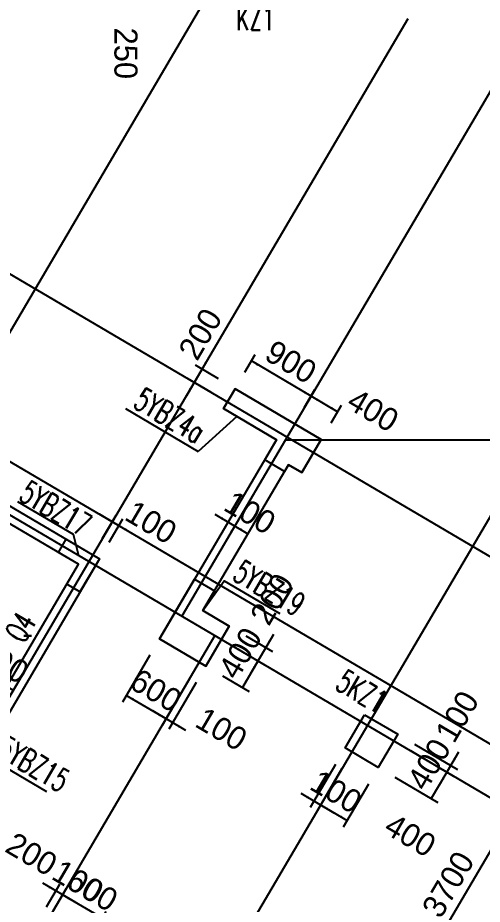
# Model space of a CAD drawing. Extents: x 387171 to 699106, y 11966 to 245688.
# Drawn here: x 514222 to 520263, y 173051 to 184575 of the extents above; entities that cross this region are included whole.
import ezdxf

# ---------------------------------------------------------------- set-up
doc = ezdxf.new("R2010")
doc.units = 0
doc.header["$LTSCALE"] = 100
doc.header["$MEASUREMENT"] = 0
for name, color, linetype in [('b边缘构件', 235, 'Continuous'), ('colu-主楼', 7, 'Continuous'), ('DIM', 3, 'Continuous'), ('DOTE', 253, 'Continuous'), ('NUM', 7, 'Continuous'), ('wall-主楼', 2, 'Continuous'), ('Y阴影', 254, 'Continuous'), ('剪力墙身标注', 7, 'Continuous'), ('小尺寸', 4, 'Continuous'), ('边缘构件标注', 1, 'Continuous')]:
    doc.layers.add(name, color=color, linetype=linetype)
doc.styles.get("Standard").update_dxf_attribs({"font": 'standard'})
doc.styles.add('tk', font='tk')
doc.dimstyles.get("Standard").update_dxf_attribs({"dimtxt": 300, "dimasz": 100, "dimexe": 100, "dimexo": 250, "dimgap": 100, "dimtad": 0, "dimtoh": 1, "dimdec": 0, "dimdsep": 46, "dimcen": 0.09, "dimclrt": 7, "dimadec": 0, "dimazin": 0, "dimtfac": 1, "dimtdec": 4, "dimtofl": 0, "dimtmove": 0, "dimatfit": 3, "dimfxl": 1, "dimtolj": 1, "dimtzin": 0, "dimarcsym": 0})

# ---------------------------------------------------------------- blocks, each defined once
blk = doc.blocks.new('*D161')
at = {"layer": '小尺寸', "color": 0, "linetype": 'ByBlock', "lineweight": -2}
for p, q in [((519380, 175134), (519940, 174804)), ((519329, 175048), (519889, 174718)), ((519955, 175028), (519702, 174597))]:
    blk.add_line(p, q, dxfattribs=at)
for points in [[(519854, 174855), (519890, 174950), (519919, 174933)], [(519803, 174769), (519767, 174674), (519738, 174691)]]:
    blk.add_solid(points, dxfattribs=at)
at = {"layer": '小尺寸', "color": 7, "linetype": 'Continuous', "lineweight": -2, "insert": (519937, 175491), "char_height": 300, "width": 476.67, "attachment_point": 5, "rotation": 59.5454, "style": 'tk'}
blk.add_mtext('100', dxfattribs=at)
blk = doc.blocks.new('*D54')
at = {"layer": '小尺寸', "color": 0, "linetype": 'ByBlock', "lineweight": -2}
for p, q in [((519329, 175048), (519889, 174718)), ((519803, 174769), (519600, 174424)), ((519126, 174703), (519686, 174373))]:
    blk.add_line(p, q, dxfattribs=at)
for points in [[(519803, 174769), (519767, 174674), (519738, 174691)], [(519600, 174424), (519637, 174519), (519665, 174502)]]:
    blk.add_solid(points, dxfattribs=at)
at = {"layer": '小尺寸', "color": 7, "linetype": 'Continuous', "lineweight": -2, "insert": (519572, 174870), "char_height": 300, "width": 576.67, "attachment_point": 5, "rotation": 59.5454, "style": 'tk'}
blk.add_mtext('400', dxfattribs=at)
blk = doc.blocks.new('*D4547')
at = {"layer": '小尺寸', "color": 0, "linetype": 'ByBlock', "lineweight": -2}
for p, q in [((518353, 174868), (518023, 174307)), ((518439, 174817), (518110, 174257)), ((517902, 174495), (518333, 174241))]:
    blk.add_line(p, q, dxfattribs=at)
for points in [[(518074, 174393), (517980, 174430), (517996, 174458)], [(518160, 174343), (518255, 174306), (518238, 174278)]]:
    blk.add_solid(points, dxfattribs=at)
at = {"layer": '小尺寸', "color": 7, "linetype": 'Continuous', "lineweight": -2, "insert": (518362, 174514), "char_height": 300, "width": 476.67, "attachment_point": 5, "rotation": 329.5454, "style": 'tk'}
blk.add_mtext('100', dxfattribs=at)
blk = doc.blocks.new('*D710')
at = {"layer": '小尺寸', "color": 0, "linetype": 'ByBlock', "lineweight": -2}
for p, q in [((518439, 174817), (518110, 174257)), ((518784, 174614), (518454, 174054)), ((518160, 174343), (518505, 174140))]:
    blk.add_line(p, q, dxfattribs=at)
for points in [[(518160, 174343), (518255, 174306), (518238, 174278)], [(518505, 174140), (518411, 174176), (518427, 174205)]]:
    blk.add_solid(points, dxfattribs=at)
at = {"layer": '小尺寸', "color": 7, "linetype": 'Continuous', "lineweight": -2, "insert": (519327, 173947), "char_height": 300, "width": 576.67, "attachment_point": 5, "rotation": 329.5454, "style": 'tk'}
blk.add_mtext('400', dxfattribs=at)
blk = doc.blocks.new('*D4639')
at = {"layer": '小尺寸', "color": 0, "linetype": 'ByBlock', "lineweight": -2}
for p, q in [((515280, 178125), (515711, 177871)), ((515325, 177808), (515503, 178109)), ((515412, 177757), (515589, 178059))]:
    blk.add_line(p, q, dxfattribs=at)
for points in [[(515452, 178023), (515358, 178059), (515374, 178088)], [(515538, 177972), (515633, 177936), (515616, 177907)]]:
    blk.add_solid(points, dxfattribs=at)
at = {"layer": '小尺寸', "color": 7, "linetype": 'Continuous', "lineweight": -2, "insert": (515957, 178016), "char_height": 300, "width": 476.67, "attachment_point": 5, "rotation": 329.5454, "style": 'tk'}
blk.add_mtext('100', dxfattribs=at)
blk = doc.blocks.new('*D1647')
at = {"layer": '小尺寸', "color": 0, "linetype": 'ByBlock', "lineweight": -2}
for p, q in [((513541, 175957), (513697, 176222)), ((513647, 176136), (514164, 175832)), ((514058, 175653), (514214, 175918))]:
    blk.add_line(p, q, dxfattribs=at)
for points in [[(513647, 176136), (513741, 176100), (513724, 176071)], [(514164, 175832), (514069, 175868), (514086, 175897)]]:
    blk.add_solid(points, dxfattribs=at)
at = {"layer": '小尺寸', "color": 7, "linetype": 'Continuous', "lineweight": -2, "insert": (514032, 176200), "char_height": 300, "width": 556.67, "attachment_point": 5, "rotation": 329.5454, "style": 'tk'}
blk.add_mtext('600', dxfattribs=at)
blk = doc.blocks.new('*D1393')
at = {"layer": '小尺寸', "color": 0, "linetype": 'ByBlock', "lineweight": -2}
for p, q in [((517952, 179512), (518087, 179743)), ((518381, 179454), (518037, 179656)), ((518296, 179309), (518432, 179540))]:
    blk.add_line(p, q, dxfattribs=at)
for points in [[(518037, 179656), (518131, 179620), (518114, 179591)], [(518381, 179454), (518287, 179490), (518304, 179519)]]:
    blk.add_solid(points, dxfattribs=at)
at = {"layer": '小尺寸', "color": 7, "linetype": 'Continuous', "lineweight": -2, "insert": (518843, 179472), "char_height": 300, "width": 576.67, "attachment_point": 5, "rotation": 329.5454, "style": 'tk'}
blk.add_mtext('400', dxfattribs=at)
blk = doc.blocks.new('*D1277')
at = {"layer": '小尺寸', "color": 0, "linetype": 'ByBlock', "lineweight": -2}
for p, q in [((517176, 179968), (517311, 180199)), ((518037, 179656), (517261, 180113)), ((517952, 179512), (518087, 179743))]:
    blk.add_line(p, q, dxfattribs=at)
for points in [[(517261, 180113), (517355, 180076), (517338, 180047)], [(518037, 179656), (517942, 179693), (517959, 179721)]]:
    blk.add_solid(points, dxfattribs=at)
at = {"layer": '小尺寸', "color": 7, "linetype": 'Continuous', "lineweight": -2, "insert": (517775, 180100), "char_height": 300, "width": 556.67, "attachment_point": 5, "rotation": 329.5454, "style": 'tk'}
blk.add_mtext('900', dxfattribs=at)
blk = doc.blocks.new('*D2175')
at = {"layer": '小尺寸', "color": 0, "linetype": 'ByBlock', "lineweight": -2}
for p, q in [((517549, 176559), (517245, 176041)), ((517189, 176538), (517534, 176335)), ((517088, 176366), (517432, 176163))]:
    blk.add_line(p, q, dxfattribs=at)
for points in [[(517448, 176386), (517484, 176481), (517513, 176464)], [(517346, 176213), (517310, 176119), (517281, 176136)]]:
    blk.add_solid(points, dxfattribs=at)
at = {"layer": '小尺寸', "color": 7, "linetype": 'Continuous', "lineweight": -2, "insert": (517529, 177017), "char_height": 300, "width": 566.67, "attachment_point": 5, "rotation": 59.5454, "style": 'tk'}
blk.add_mtext('200', dxfattribs=at)
blk = doc.blocks.new('*D1793')
at = {"layer": '小尺寸', "color": 0, "linetype": 'ByBlock', "lineweight": -2}
for p, q in [((517088, 176366), (517432, 176163)), ((517346, 176213), (517143, 175869)), ((516885, 176021), (517230, 175818))]:
    blk.add_line(p, q, dxfattribs=at)
for points in [[(517346, 176213), (517310, 176119), (517281, 176136)], [(517143, 175869), (517180, 175963), (517209, 175946)]]:
    blk.add_solid(points, dxfattribs=at)
at = {"layer": '小尺寸', "color": 7, "linetype": 'Continuous', "lineweight": -2, "insert": (517116, 176315), "char_height": 300, "width": 576.67, "attachment_point": 5, "rotation": 59.5454, "style": 'tk'}
blk.add_mtext('400', dxfattribs=at)
blk = doc.blocks.new('*D2724')
at = {"layer": '小尺寸', "color": 0, "linetype": 'ByBlock', "lineweight": -2}
for p, q in [((516456, 175983), (516100, 175376)), ((516543, 175932), (516186, 175325)), ((516409, 175310), (515978, 175564))]:
    blk.add_line(p, q, dxfattribs=at)
for points in [[(516151, 175462), (516056, 175499), (516073, 175527)], [(516237, 175412), (516331, 175375), (516314, 175347)]]:
    blk.add_solid(points, dxfattribs=at)
at = {"layer": '小尺寸', "color": 7, "linetype": 'Continuous', "lineweight": -2, "insert": (516872, 175328), "char_height": 300, "width": 476.67, "attachment_point": 5, "rotation": 329.5454, "style": 'tk'}
blk.add_mtext('100', dxfattribs=at)
blk = doc.blocks.new('*D2595')
at = {"layer": '小尺寸', "color": 0, "linetype": 'ByBlock', "lineweight": -2}
for p, q in [((515939, 176287), (515583, 175680)), ((516456, 175983), (516100, 175376)), ((516151, 175462), (515633, 175766))]:
    blk.add_line(p, q, dxfattribs=at)
for points in [[(515633, 175766), (515728, 175730), (515711, 175701)], [(516151, 175462), (516056, 175499), (516073, 175527)]]:
    blk.add_solid(points, dxfattribs=at)
at = {"layer": '小尺寸', "color": 7, "linetype": 'Continuous', "lineweight": -2, "insert": (516019, 175830), "char_height": 300, "width": 556.67, "attachment_point": 5, "rotation": 329.5454, "style": 'tk'}
blk.add_mtext('600', dxfattribs=at)
blk = doc.blocks.new('*D3670')
at = {"layer": '小尺寸', "color": 0, "linetype": 'ByBlock', "lineweight": -2}
for p, q in [((521357, 174551), (520887, 174828)), ((520973, 174777), (519098, 171587)), ((519482, 171362), (519012, 171638))]:
    blk.add_line(p, q, dxfattribs=at)
for points in [[(520973, 174777), (520937, 174682), (520908, 174699)], [(519098, 171587), (519134, 171682), (519163, 171665)]]:
    blk.add_solid(points, dxfattribs=at)
at = {"layer": '小尺寸', "color": 7, "linetype": 'Continuous', "lineweight": -2, "insert": (519820, 173309), "char_height": 300, "width": 780, "attachment_point": 5, "rotation": 59.5454, "style": 'tk'}
blk.add_mtext('3700', dxfattribs=at)
blk = doc.blocks.new('*D740')
at = {"layer": '小尺寸', "color": 0, "linetype": 'ByBlock', "lineweight": -2}
for p, q in [((513425, 173589), (513649, 173970)), ((513426, 173985), (513943, 173681)), ((513597, 173487), (513822, 173869))]:
    blk.add_line(p, q, dxfattribs=at)
for points in [[(513598, 173884), (513504, 173920), (513521, 173949)], [(513771, 173783), (513866, 173746), (513849, 173718)]]:
    blk.add_solid(points, dxfattribs=at)
at = {"layer": '小尺寸', "color": 7, "linetype": 'Continuous', "lineweight": -2, "insert": (514402, 173702), "char_height": 300, "width": 566.67, "attachment_point": 5, "rotation": 329.5454, "style": 'tk'}
blk.add_mtext('200', dxfattribs=at)
blk = doc.blocks.new('*D2534')
at = {"layer": '小尺寸', "color": 0, "linetype": 'ByBlock', "lineweight": -2}
for p, q in [((514682, 172965), (514856, 173261)), ((515323, 172870), (514805, 173174)), ((515200, 172661), (515373, 172956))]:
    blk.add_line(p, q, dxfattribs=at)
for points in [[(514805, 173174), (514900, 173138), (514883, 173109)], [(515323, 172870), (515228, 172907), (515245, 172935)]]:
    blk.add_solid(points, dxfattribs=at)
at = {"layer": '小尺寸', "color": 7, "linetype": 'Continuous', "lineweight": -2, "insert": (515191, 173238), "char_height": 300, "width": 556.67, "attachment_point": 5, "rotation": 329.5454, "style": 'tk'}
blk.add_mtext('600', dxfattribs=at)
blk = doc.blocks.new('*D2408')
at = {"layer": '小尺寸', "color": 0, "linetype": 'ByBlock', "lineweight": -2}
for p, q in [((514978, 173073), (514547, 173326)), ((514596, 173016), (514770, 173311)), ((514682, 172965), (514856, 173261))]:
    blk.add_line(p, q, dxfattribs=at)
for points in [[(514719, 173225), (514624, 173261), (514641, 173290)], [(514805, 173174), (514900, 173138), (514883, 173109)]]:
    blk.add_solid(points, dxfattribs=at)
at = {"layer": '小尺寸', "color": 7, "linetype": 'Continuous', "lineweight": -2, "insert": (515007, 173346), "char_height": 300, "width": 476.67, "attachment_point": 5, "rotation": 329.5454, "style": 'tk'}
blk.add_mtext('100', dxfattribs=at)
blk = doc.blocks.new('*D3689')
at = {"layer": '小尺寸', "color": 0, "linetype": 'ByBlock', "lineweight": -2}
for p, q in [((516719, 180178), (516415, 179661)), ((516833, 179879), (516532, 180057)), ((516732, 179706), (516430, 179884))]:
    blk.add_line(p, q, dxfattribs=at)
for points in [[(516618, 180006), (516654, 180100), (516683, 180084)], [(516516, 179833), (516480, 179739), (516451, 179755)]]:
    blk.add_solid(points, dxfattribs=at)
at = {"layer": '小尺寸', "color": 7, "linetype": 'Continuous', "lineweight": -2, "insert": (516597, 180463), "char_height": 300, "width": 566.67, "attachment_point": 5, "rotation": 59.5454, "style": 'tk'}
blk.add_mtext('200', dxfattribs=at)
blk = doc.blocks.new('*D4490')
at = {"layer": '小尺寸', "color": 0, "linetype": 'ByBlock', "lineweight": -2}
for p, q in [((516785, 178120), (517216, 177867)), ((516954, 178012), (516907, 177933)), ((517040, 177961), (516993, 177882))]:
    blk.add_line(p, q, dxfattribs=at)
for points in [[(516958, 178019), (516863, 178055), (516880, 178084)], [(517044, 177968), (517139, 177932), (517122, 177903)]]:
    blk.add_solid(points, dxfattribs=at)
at = {"layer": '小尺寸', "color": 7, "linetype": 'Continuous', "lineweight": -2, "insert": (517243, 178141), "char_height": 300, "width": 476.67, "attachment_point": 5, "rotation": 329.5454, "style": 'tk'}
blk.add_mtext('100', dxfattribs=at)
blk = doc.blocks.new('*D2270')
at = {"layer": 'DIM', "color": 0, "linetype": 'ByBlock', "lineweight": -2}
for p, q in [((516058, 185088), (515777, 185088)), ((515877, 184838), (515877, 185088)), ((516058, 184838), (515777, 184838))]:
    blk.add_line(p, q, dxfattribs=at)
for points in [[(515877, 185088), (515894, 184988), (515860, 184988)], [(515877, 184838), (515860, 184938), (515894, 184938)]]:
    blk.add_solid(points, dxfattribs=at)
at = {"layer": 'DIM', "color": 7, "linetype": 'Continuous', "lineweight": -2, "insert": (515627, 184112), "char_height": 300, "width": 566.67, "attachment_point": 5, "rotation": 270, "style": 'tk'}
blk.add_mtext('250', dxfattribs=at)

msp = doc.modelspace()

# ---------------------------------------------------------------- hatches: boundary and pattern name
at = {"layer": 'Y阴影'}
h = msp.add_hatch(dxfattribs=at)
h.set_pattern_fill('ANSI31', color=256, scale=25, angle=-30.45463, style=0)
h.set_pattern_definition([])
h.paths.add_polyline_path([(517049.1, 179752.6), (518169.7, 179093.7), (517916.3, 178662.7), (517743.9, 178764.1), (517693.1, 178677.6), (517434.5, 178829.7), (517586.5, 179088.3), (516896.9, 179493.8)], flags=0)
h = msp.add_hatch(dxfattribs=at)
h.set_pattern_fill('ANSI31', color=256, scale=25, angle=-30.45463, style=0)
h.set_pattern_definition([])
h.paths.add_polyline_path([(515285, 177541.5), (515031.5, 177110.4), (514859.1, 177211.8), (515011.2, 177470.4), (514752.6, 177622.5), (514853.9, 177794.9)], flags=0)
h = msp.add_hatch(dxfattribs=at)
h.set_pattern_fill('ANSI31', color=256, scale=25, angle=-30.45463, style=0)
h.set_pattern_definition([])
h.paths.add_polyline_path([(516522.1, 177278), (516780.7, 177126), (516628.8, 176867.6), (516973.6, 176664.9), (516669.4, 176147.4), (516066, 176502.2)], flags=0)

# ---------------------------------------------------------------- linework, layer by layer
at = {"layer": 'b边缘构件'}
msp.add_lwpolyline([(517049.1, 179752.6), (518169.7, 179093.7), (517916.3, 178662.7), (517743.9, 178764.1), (517693.1, 178677.6), (517434.5, 178829.7), (517586.5, 179088.3), (516896.9, 179493.8)], close=True, dxfattribs=at)
for points in [[(515285, 177541.5), (515031.5, 177110.4), (514859.1, 177211.8), (515011.2, 177470.4), (514752.6, 177622.5), (514853.9, 177794.9), (515285, 177541.5)], [(516522.1, 177278), (516780.7, 177126), (516628.8, 176867.6), (516973.6, 176664.9), (516669.4, 176147.4), (516066, 176502.2), (516522.1, 177278)]]:
    msp.add_lwpolyline(points, dxfattribs=at)
at = {"layer": 'colu-主楼'}
msp.add_lwpolyline([(518733.1, 175514), (519164.1, 175260.6), (518910.7, 174829.6), (518479.6, 175083)], close=True, dxfattribs=at)
at = {"layer": 'DOTE'}
for p, q in [((490960.9, 194859.3), (536912.8, 167840.5)), ((489896.5, 193049), (523813.7, 173106.4)), ((517227.7, 185778), (508010.6, 170102.1)), ((519296.6, 184561.5), (512867.1, 173626.5)), ((520503.5, 183851.9), (516354.8, 176796.1)), ((504803.5, 183587.9), (535544.3, 165513.1)), ((522917.1, 182432.8), (516487.6, 171497.7)), ((517702.3, 179087.9), (579258.1, 179087.9)), ((516785.8, 176542.7), (512984.5, 170077.7))]:
    msp.add_line(p, q, dxfattribs=at)
at = {"layer": 'wall-主楼'}
for points in [[(510361.8, 177652.1), (510260.4, 177479.7), (509657, 177834.5), (510974.8, 180075.7), (515284.9, 177541.4), (513967.1, 175300.2), (513363.7, 175655), (513465.1, 175827.4), (513896.1, 175574), (515011.2, 177470.4), (513114.7, 178585.5), (511999.6, 176689), (512516.8, 176384.9), (512415.5, 176212.5), (511208.6, 176922.1), (511310, 177094.5), (511827.2, 176790.4), (512942.3, 178686.9), (511045.8, 179802), (509930.8, 177905.5)], [(518169.6, 179093.5), (517049, 179752.4), (516896.9, 179493.8), (517586.5, 179088.3), (516066, 176502.2), (516669.4, 176147.4), (516973.5, 176664.6), (516628.7, 176867.4), (517743.8, 178763.8), (517916.2, 178662.5)]]:
    msp.add_lwpolyline(points, close=True, dxfattribs=at)
at = {"layer": '边缘构件标注', "color": 200}
for p in [(515624.9, 179493.6), (517069.3, 179392.4)]:
    msp.add_line(p, (516570.1, 178937.9), dxfattribs=at)
for points in [[(515018.8, 177582), (514947.7, 177855.7), (514223.6, 178281.5)], [(516631, 176871.3), (516906.9, 177254.3), (517631, 176828.5)], [(513880.9, 175350.9), (513872.4, 174941.8), (514596.5, 174516)]]:
    msp.add_lwpolyline(points, dxfattribs=at)

# ---------------------------------------------------------------- texts
at = {"layer": 'NUM', "color": 200, "width": 0.7}
msp.add_text('KZ1', height=300, dxfattribs=at).set_placement((517064.1, 184411.1))
at = {"layer": '剪力墙身标注', "width": 0.7}
msp.add_text('Q4', height=300, rotation=59.54537, dxfattribs=at).set_placement((514301.2, 176428.1))
at = {"layer": '边缘构件标注', "color": 200, "width": 0.7}
for s, p in [('5YBZ4a', (515707, 179521)), ('5YBZ17', (514217.9, 178314.4)), ('5YBZ19', (516996.3, 177279.5)), ('5KZ1', (518334.4, 175856.6)), ('5YBZ15', (513931.3, 174990.5))]:
    msp.add_text(s, height=300, rotation=329.54537, dxfattribs=at).set_placement(p)

# ---------------------------------------------------------------- dimensions: what is measured, and where the dimension line sits
at = {"layer": 'DIM', "color": 200}
dim = msp.add_aligned_dim(p1=(516308.1, 184837.9), p2=(516308.1, 185087.9), distance=431, dimstyle='Standard', dxfattribs=at)
dim.commit()
dim.dimension.update_dxf_attribs({"geometry": '*D2270', "text_midpoint": (515627.1, 184619.9)})
at = {"layer": '小尺寸'}
for base, p1, p2, angle, picture, middle in [((516516.4, 179833.2), (517049, 179752.4), (516947.4, 179579.7), 59.54537, '*D3689', (516351.7, 180046.2)), ((517260.7, 180112.5), (517824.9, 179296.5), (517049.1, 179752.6), 149.54537, '*D1277', (517775.3, 180099.9)), ((518036.5, 179656.4), (518169.7, 179093.7), (517824.9, 179296.5), 149.54537, '*D1393', (518335.7, 179770.5)), ((517043.9, 177968.1), (517080.4, 178227.5), (517166.6, 178176.8), 329.54537, '*D4490', (516907.8, 178338.2)), ((515538.4, 177972.5), (515198.7, 177592.1), (515284.9, 177541.4), 329.54537, '*D4639', (515622, 178213.3)), ((517346.2, 176213.4), (516973.6, 176664.9), (516872.1, 176492.2), 59.54537, '*D2175', (517283.8, 176600.4)), ((517143.5, 175868.6), (516872.1, 176492.2), (516669.4, 176147.4), 59.54537, '*D1793', (516817.5, 175807.4)), ((514163.8, 175832), (513414.4, 175741.2), (513931.6, 175437.1), 329.54537, '*D1647', (514031.9, 176199.5)), ((515633.3, 175766.4), (516583.2, 176198.1), (516066, 176502.2), 149.54537, '*D2595', (516018.6, 175829.8)), ((516150.5, 175462.2), (516669.4, 176147.4), (516583.2, 176198.1), 149.54537, '*D2724', (516537.5, 175524.7)), ((519098, 171587.3), (521572.6, 174424.5), (519697.2, 171235), 59.54537, '*D3670', (519820.1, 173308.8)), ((513770.9, 173782.7), (513298.2, 173373.4), (513470.6, 173272), 329.54537, '*D740', (513985.5, 173946.5)), ((514719.1, 173225.1), (514555.8, 172750), (514469.6, 172800.7), 149.54537, '*D2408', (514671.8, 173543)), ((514805.3, 173174.4), (515073.1, 172445.8), (514555.8, 172750), 149.54537, '*D2534', (515190.7, 173237.9))]:
    dim = msp.add_linear_dim(base=base, p1=p1, p2=p2, angle=angle, dimstyle='Standard', dxfattribs=at)
    dim.commit()
    dim.dimension.update_dxf_attribs({"geometry": picture, "text_midpoint": middle})
for p1, p2, distance, picture, middle in [((519164.1, 175260.6), (519113.4, 175174.4), 800, '*D161', (519740.6, 175155.9)), ((519113.4, 175174.4), (518910.7, 174829.6), 800, '*D54', (519274.3, 174362.8)), ((518479.7, 175083), (518565.9, 175032.3), -800, '*D4547', (518026.8, 174711.2)), ((518565.9, 175032.3), (518910.7, 174829.6), -800, '*D710', (518819.9, 174244.9))]:
    dim = msp.add_aligned_dim(p1=p1, p2=p2, distance=distance, dimstyle='Standard', dxfattribs=at)
    dim.commit()
    dim.dimension.update_dxf_attribs({"geometry": picture, "text_midpoint": middle})

doc.saveas('drawing.dxf')
